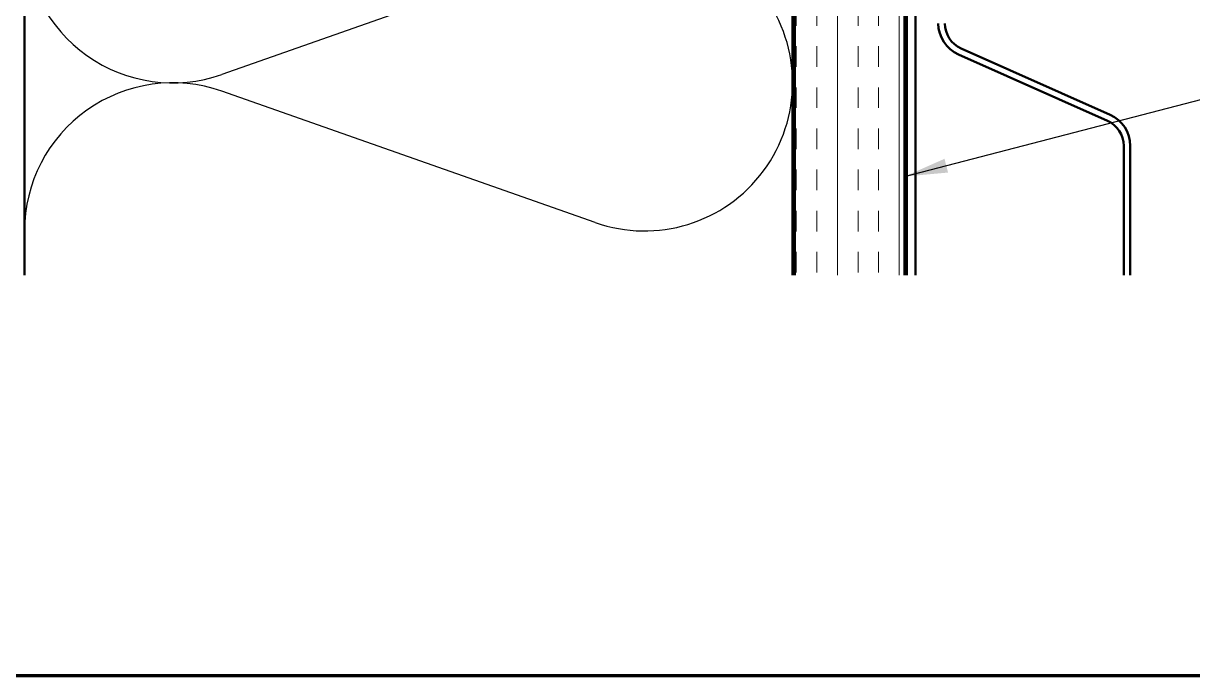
# Model space of a CAD drawing. Header units: inches. Extents: x 0.6 to 33.4, y 0.6 to 21.4.
# Drawn here: x 3.32 to 8.65, y 0.6 to 3.57 of the extents above; entities that cross this region are included whole.
import ezdxf

# ---------------------------------------------------------------- set-up
doc = ezdxf.new("R2010")
doc.units = ezdxf.units.IN
doc.header["$LTSCALE"] = 2
doc.header["$MEASUREMENT"] = 0
for name, color, linetype, lineweight in [('Border (ANSI)', 7, 'Continuous', 70), ('Hatch (ANSI)', 7, 'Continuous', 18), ('Sketch Geometry (ANSI)', 7, 'Continuous', 25), ('Symbol (ANSI)', 7, 'Continuous', 25), ('Visible (ANSI)', 7, 'Continuous', 50)]:
    doc.layers.add(name, color=color, linetype=linetype, lineweight=lineweight)
doc.styles.add('Note Text (ANSI)', font='tahoma.ttf')
doc.dimstyles.new('Default (ANSI)$7', dxfattribs={"dimscale": 2, "dimtxt": 0.12, "dimasz": 0.098425, "dimexe": 0.125, "dimexo": 0.0625, "dimgap": 0.031496, "dimtad": 0, "dimtih": 1, "dimtoh": 1, "dimrnd": 1e-08, "dimzin": 4, "dimdsep": 46, "dimtxsty": 'Note Text (ANSI)', "dimcen": 0.09, "dimdle": 0.393701, "dimclrd": 256, "dimclre": 256, "dimclrt": 256, "dimadec": 0, "dimazin": 1, "dimtfac": 1, "dimtofl": 0, "dimtmove": 0, "dimatfit": 3, "dimfxl": 0, "dimtolj": 1, "dimtzin": 4, "dimlwd": -1, "dimlwe": -1, "dimarcsym": 0})

# ---------------------------------------------------------------- blocks, each defined once
blk = doc.blocks.new('Borders ATAS A Border')
at = {"layer": 'Border (ANSI)'}
blk.add_line((0.3, 0.3), (16.7, 0.3), dxfattribs=at)

msp = doc.modelspace()

# ---------------------------------------------------------------- hatches: boundary and pattern name
at = {"layer": 'Hatch (ANSI)', "true_color": 0x804000}
h = msp.add_hatch(dxfattribs=at)
h.set_pattern_fill('INSUL', color=36, scale=0.75, angle=90, style=0)
h.paths.add_polyline_path([(7.33694, 2.42486), (7.33694, 14.93713), (6.83694, 14.93713), (6.83694, 2.42486)])

# ---------------------------------------------------------------- linework, layer by layer
at = {"layer": 'Sketch Geometry (ANSI)', "color": 150, "true_color": 0x0080ff}
for p, q in [((5.92802, 3.93891), (4.22586, 3.34035)), ((5.92802, 2.66535), (4.22586, 3.26391))]:
    msp.add_line(p, q, dxfattribs=at)
for centre, start, end in [((4.00194, 3.97713), 180, 289.3739), ((6.15194, 3.30213), 250.6261, 109.3739), ((4.00194, 2.62713), 70.6261, 180)]:
    msp.add_arc(centre, 0.675, start, end, dxfattribs=at)
at = {"layer": 'Visible (ANSI)', "color": 36, "true_color": 0x804000}
for p, q in [((6.83694, 2.42486), (6.83694, 14.93713)), ((7.33694, 14.43713), (7.33694, 2.42486))]:
    msp.add_line(p, q, dxfattribs=at)
at = {"layer": 'Visible (ANSI)', "color": 30, "true_color": 0xff8000}
for p, q in [((7.34694, 14.34713), (7.34694, 2.42486)), ((7.38694, 2.42486), (7.38694, 14.34713))]:
    msp.add_line(p, q, dxfattribs=at)
at = {"layer": 'Visible (ANSI)', "color": 150, "true_color": 0x0080ff}
for p, q in [((3.32694, 2.42486), (3.32694, 13.42713)), ((6.82694, 13.42713), (6.82694, 2.42486))]:
    msp.add_line(p, q, dxfattribs=at)
at = {"layer": 'Visible (ANSI)', "color": 5, "true_color": 0x0000ff}
for p, q in [((7.58289, 3.43157), (8.26178, 3.12931)), ((8.27398, 3.15671), (7.5951, 3.45897)), ((8.33594, 3.01511), (8.33594, 2.42486)), ((8.36594, 2.42486), (8.36594, 3.01511))]:
    msp.add_line(p, q, dxfattribs=at)
for centre, radius, start, end in [((7.64594, 3.57317), 0.155, 180, 246), ((7.64594, 3.57317), 0.125, 180, 246), ((8.21094, 3.01511), 0.155, 0, 66), ((8.21094, 3.01511), 0.125, 0, 66)]:
    msp.add_arc(centre, radius, start, end, dxfattribs=at)

# ---------------------------------------------------------------- block references
at = {"xscale": 2, "yscale": 2, "zscale": 2}
msp.add_blockref('Borders ATAS A Border', (0, 0), dxfattribs=at)

# ---------------------------------------------------------------- leaders
at = {"layer": 'Symbol (ANSI)', "annotation_type": 0, "has_hookline": 1, "hookline_direction": 0, "text_width": 2.86872}
msp.add_leader([(7.33694, 2.87497), (11.866, 4.05266)], dimstyle='Default (ANSI)$7', override={"dimtad": 0}, dxfattribs=at)

doc.saveas('drawing.dxf')
